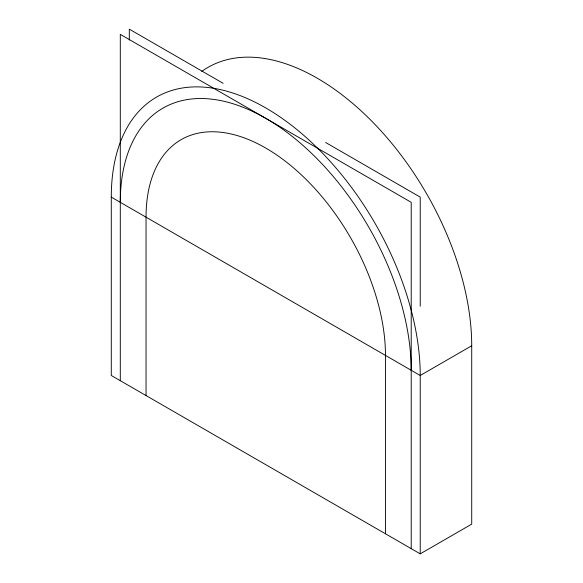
<?xml version="1.0" encoding="UTF-8"?>
<svg xmlns="http://www.w3.org/2000/svg" width="583" height="583" viewBox="0 0 583 583"><rect width="100%" height="100%" fill="white"/><g stroke="black" fill="none" stroke-linecap="round" stroke-linejoin="round"><path stroke-width="0.87" d="M471.72 345.755L420.226 375.481L111.28 197.112L111.28 375.481L420.226 553.85L471.72 524.124L471.72 345.755A218.457 126.125 60 0 0 372.1 121.497A218.457 126.125 60 0 0 201.733 71.454M223.129 83.318L129.302 29.15L129.302 40.059M325.62 142.492L420.226 197.112L420.226 306.192M420.226 553.85L420.226 375.481A218.457 126.125 60 0 0 265.753 107.928A218.457 126.125 60 0 0 111.28 197.112M411.212 548.647L411.212 202.316L120.295 34.353L120.295 380.684M385.472 533.78L385.472 355.411A169.303 97.747 60 0 0 265.753 148.06A169.303 97.747 60 0 0 146.042 217.182L146.042 395.551M120.295 202.316A205.712 118.772 60 0 1 265.753 118.334A205.712 118.772 60 0 1 411.212 370.278"/></g></svg>
